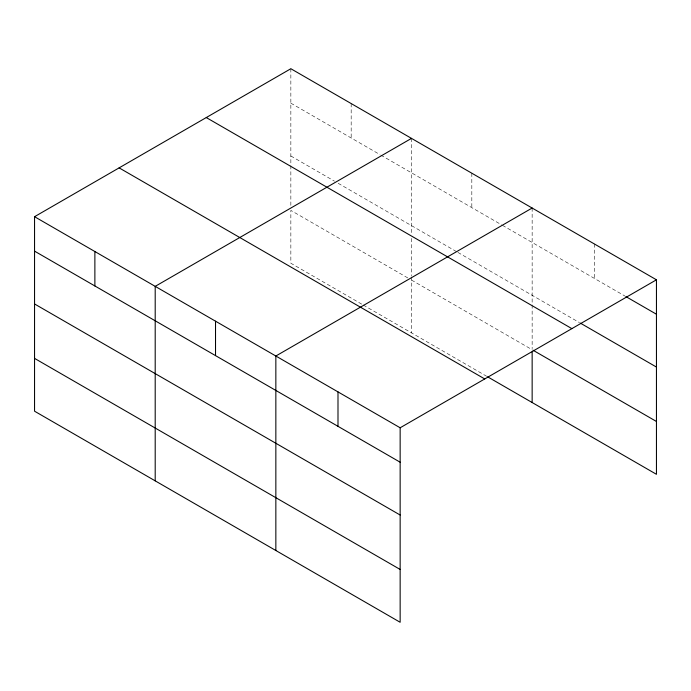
<?xml version="1.0" encoding="UTF-8"?>
<svg xmlns="http://www.w3.org/2000/svg" width="691" height="691" viewBox="0 0 691 691"><rect width="100%" height="100%" fill="white"/><g stroke="black" fill="none" stroke-linecap="round" stroke-linejoin="round"><path stroke-width="0.52" stroke-dasharray="3.46 2.59" d="M290.851 103.158L379.946 154.594M380.871 155.13L501.519 224.791M502.452 225.326L624.914 296.024M290.851 155.985L334.47 181.163M338.184 183.305L456.976 251.887M457.9 252.422L579.455 322.602M407.785 277.912L290.851 210.401L290.851 263.219L362.309 304.481M411.499 280.054L532.148 349.715M363.241 305.016L486.671 376.275M594.295 243.923L594.295 278.352M532.148 208.034L532.148 303.824M532.148 304.895L532.148 348.644M471.823 173.208L471.823 207.645M411.499 138.381L411.499 234.171M411.499 238.438L411.499 275.787M411.499 276.858L411.499 332.881M351.175 103.555L351.175 137.984M290.851 68.729L290.851 164.518M290.851 165.581L290.851 206.134"/><path stroke-width="1.04" d="M400.149 515.028L400.149 427.781L34.55 216.698L34.55 411.197L400.149 622.271L400.149 515.028L34.55 303.954M487.604 376.811L656.45 474.302L656.45 279.803L290.851 68.729L34.55 216.698M411.499 138.381L155.199 286.359L155.199 480.85M532.148 208.034L275.847 356.012L275.847 550.511M400.149 427.781L656.45 279.803M625.839 296.56L656.45 314.232M580.388 323.138L656.45 367.059M206.272 117.556L571.872 328.631M533.072 350.251L656.45 421.475M119.128 167.87L484.728 378.944M34.55 251.135L400.149 462.21M34.55 358.379L400.149 569.453M532.148 351.866L532.148 402.533M337.994 391.892L337.994 426.33M215.523 321.185L215.523 355.615M94.874 251.533L94.874 285.962"/></g></svg>
